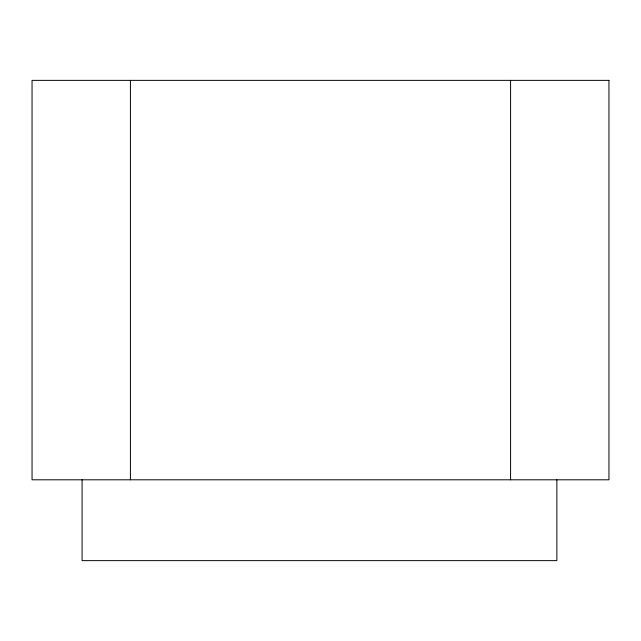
<?xml version="1.0" encoding="UTF-8"?>
<svg xmlns="http://www.w3.org/2000/svg" width="641" height="641" viewBox="0 0 641 641"><rect width="100%" height="100%" fill="white"/><g stroke="black" fill="none" stroke-linecap="round" stroke-linejoin="round"><path stroke-width="0.96" d="M556.861 479.797L556.861 560.635L82.08 560.635L82.08 479.797M510.581 80.365L510.581 479.797M130.419 80.365L130.419 479.797M608.95 80.365L32.05 80.365L32.05 479.797L608.95 479.797L608.95 80.365"/></g></svg>
